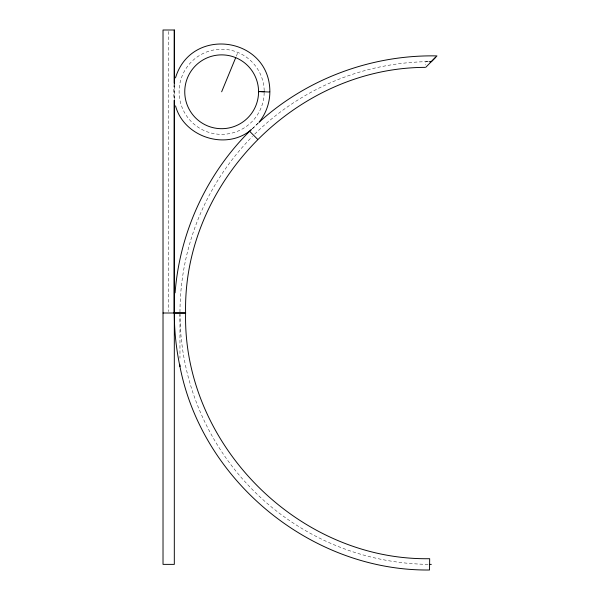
<?xml version="1.0" encoding="UTF-8"?>
<svg xmlns="http://www.w3.org/2000/svg" width="600" height="600" viewBox="0 0 600 600"><rect width="100%" height="100%" fill="white"/><g stroke="black" fill="none" stroke-linecap="round" stroke-linejoin="round"><path stroke-width="0.45" stroke-dasharray="3 2.25" d="M174.262 99.345L174.27 84.352M264.173 92.602L264.022 95.873A42.562 42.562 0 0 1 198.308 127.373A42.562 42.562 0 0 1 201.03 54.555A42.562 42.562 0 0 1 264.21 90.863M174.127 84.03L173.445 91.875L174.157 99.72M236.325 56.16L237.862 52.432M258.45 122.88L252.315 128.993M252 128.917L258.12 123.142M428.197 61.718L425.685 61.718L425.685 64.942M179.962 313.928L179.962 358.26M174.315 84.323L174.315 99.308M168.435 31.5L168.435 311.565M428.04 564.352A251.37 251.37 0 0 1 190.312 384.397L188.528 378.067A251.37 251.37 0 0 1 179.97 314.647M179.962 312.18A251.37 251.37 0 0 1 252.428 136.425M254.752 134.1A251.37 251.37 0 0 1 299.993 98.677L305.647 95.31A251.37 251.37 0 0 1 347.423 76.05L353.655 73.935A251.37 251.37 0 0 1 379.072 67.125L385.522 65.843A251.37 251.37 0 0 1 428.04 61.657"/><path stroke-width="0.9" d="M174.09 313.005L174.255 100.282M174.27 83.415L174.315 30L163.02 30L163.02 564.375L174.315 564.375L174.315 100.245M258.57 91.71L258.397 95.325A36.915 36.915 0 0 1 201.21 122.512A36.915 36.915 0 0 1 204.195 59.265A36.915 36.915 0 0 1 258.57 91.71L260.64 91.613M261.082 91.635L264.21 91.785M175.102 292.837C179.767 231.562 207.36 172.38 251.4 129.502M175.493 77.88C191.227 25.402 269.827 36.907 269.865 91.688M221.655 91.785L235.71 57.653M258.983 122.295C265.875 113.805 269.798 102.99 269.85 92.047L258.577 91.515M435.697 57.21L431.332 61.635M424.905 67.365C295.485 67.927 182.828 183.547 185.61 312.93L174.315 313.08A256.815 256.815 0 0 0 179.933 366.442C202.298 481.688 312.127 571.298 429.525 570L429.675 558.705C298.507 560.805 182.708 444.217 185.61 313.08L174.315 312.93M425.685 67.358L436.98 55.912C372.24 54.578 307.343 78.42 259.35 122.002M251.048 129.93C226.2 150.765 183.825 137.183 175.545 105.87M429.173 61.718L431.25 61.718M163.02 313.005L174.315 313.005M249.593 131.265L257.58 139.252M179.962 364.733L179.962 366.577M174.315 30L174.315 83.385M431.332 564.375A251.37 251.37 0 0 1 429.69 564.375"/></g></svg>
